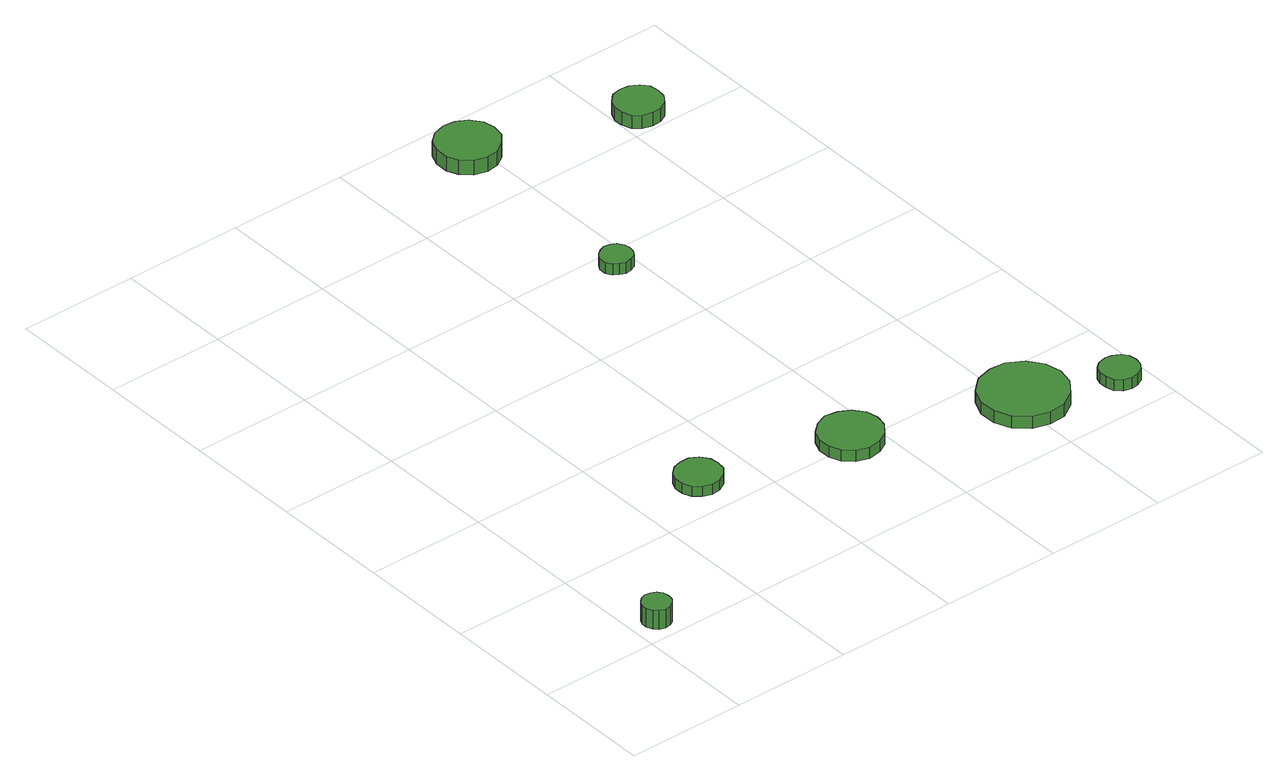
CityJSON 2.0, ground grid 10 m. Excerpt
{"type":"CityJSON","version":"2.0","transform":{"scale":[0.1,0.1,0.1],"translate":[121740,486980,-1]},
"CityObjects":{
"tree1":{"type":"SolitaryVegetationObject","attributes":{"function":"something"},"geometry":[{"type":"MultiSurface","lod":"1","boundaries":[[[0,1,2,3,4,5,6,7,8,9,10,11,12,13,14]],[[15,16,17,18,19,20,21,22,23,24,25,26,27,28,29]],[[0,29,28,1]],[[1,28,27,2]],[[2,27,26,3]],[[3,26,25,4]],[[4,25,24,5]],[[5,24,23,6]],[[6,23,22,7]],[[7,22,21,8]],[[8,21,20,9]],[[9,20,19,10]],[[10,19,18,11]],[[11,18,17,12]],[[12,17,16,13]],[[13,16,15,14]],[[14,15,29,0]]]}]},
"tree2":{"type":"SolitaryVegetationObject","attributes":{"function":"something"},"geometry":[{"type":"MultiSurface","lod":"1","boundaries":[[[30,31,32,33,34,35,36,37,38,39,40,41,42,43,44]],[[45,46,47,48,49,50,51,52,53,54,55,56,57,58,59]],[[30,59,58,31]],[[31,58,57,32]],[[32,57,56,33]],[[33,56,55,34]],[[34,55,54,35]],[[35,54,53,36]],[[36,53,52,37]],[[37,52,51,38]],[[38,51,50,39]],[[39,50,49,40]],[[40,49,48,41]],[[41,48,47,42]],[[42,47,46,43]],[[43,46,45,44]],[[44,45,59,30]]]}]},
"tree3":{"type":"SolitaryVegetationObject","attributes":{"function":"something"},"geometry":[{"type":"MultiSurface","lod":"1","boundaries":[[[60,61,62,63,64,65,66,67,68,69,70,71,72,73,74]],[[75,76,77,78,79,80,81,82,83,84,85,86,87,88,89]],[[60,89,88,61]],[[61,88,87,62]],[[62,87,86,63]],[[63,86,85,64]],[[64,85,84,65]],[[65,84,83,66]],[[66,83,82,67]],[[67,82,81,68]],[[68,81,80,69]],[[69,80,79,70]],[[70,79,78,71]],[[71,78,77,72]],[[72,77,76,73]],[[73,76,75,74]],[[74,75,89,60]]]}]},
"tree4":{"type":"SolitaryVegetationObject","attributes":{"function":"something"},"geometry":[{"type":"MultiSurface","lod":"1","boundaries":[[[90,91,92,93,94,95,96,97,98,99,100,101,102,103,104]],[[105,106,107,108,109,110,111,112,113,114,115,116,117,118,119]],[[90,119,118,91]],[[91,118,117,92]],[[92,117,116,93]],[[93,116,115,94]],[[94,115,114,95]],[[95,114,113,96]],[[96,113,112,97]],[[97,112,111,98]],[[98,111,110,99]],[[99,110,109,100]],[[100,109,108,101]],[[101,108,107,102]],[[102,107,106,103]],[[103,106,105,104]],[[104,105,119,90]]]}]},
"tree5":{"type":"SolitaryVegetationObject","attributes":{"function":"something"},"geometry":[{"type":"MultiSurface","lod":"1","boundaries":[[[120,121,122,123,124,125,126,127,128,129,130,131,132,133,134]],[[135,136,137,138,139,140,141,142,143,144,145,146,147,148,149]],[[120,149,148,121]],[[121,148,147,122]],[[122,147,146,123]],[[123,146,145,124]],[[124,145,144,125]],[[125,144,143,126]],[[126,143,142,127]],[[127,142,141,128]],[[128,141,140,129]],[[129,140,139,130]],[[130,139,138,131]],[[131,138,137,132]],[[132,137,136,133]],[[133,136,135,134]],[[134,135,149,120]]]}]},
"tree6":{"type":"SolitaryVegetationObject","attributes":{"function":"something"},"geometry":[{"type":"MultiSurface","lod":"1","boundaries":[[[150,151,152,153,154,155,156,157,158,159,160,161,162,163,164]],[[165,166,167,168,169,170,171,172,173,174,175,176,177,178,179]],[[150,179,178,151]],[[151,178,177,152]],[[152,177,176,153]],[[153,176,175,154]],[[154,175,174,155]],[[155,174,173,156]],[[156,173,172,157]],[[157,172,171,158]],[[158,171,170,159]],[[159,170,169,160]],[[160,169,168,161]],[[161,168,167,162]],[[162,167,166,163]],[[163,166,165,164]],[[164,165,179,150]]]}]},
"tree7":{"type":"SolitaryVegetationObject","attributes":{"function":"something"},"geometry":[{"type":"MultiSurface","lod":"1","boundaries":[[[180,181,182,183,184,185,186,187,188,189,190,191,192,193,194]],[[195,196,197,198,199,200,201,202,203,204,205,206,207,208,209]],[[180,209,208,181]],[[181,208,207,182]],[[182,207,206,183]],[[183,206,205,184]],[[184,205,204,185]],[[185,204,203,186]],[[186,203,202,187]],[[187,202,201,188]],[[188,201,200,189]],[[189,200,199,190]],[[190,199,198,191]],[[191,198,197,192]],[[192,197,196,193]],[[193,196,195,194]],[[194,195,209,180]]]}]},
"tree8":{"type":"SolitaryVegetationObject","attributes":{"function":"something"},"geometry":[{"type":"MultiSurface","lod":"1","boundaries":[[[210,211,212,213,214,215,216,217,218,219,220,221,222,223,224]],[[225,226,227,228,229,230,231,232,233,234,235,236,237,238,239]],[[210,239,238,211]],[[211,238,237,212]],[[212,237,236,213]],[[213,236,235,214]],[[214,235,234,215]],[[215,234,233,216]],[[216,233,232,217]],[[217,232,231,218]],[[218,231,230,219]],[[219,230,229,220]],[[220,229,228,221]],[[221,228,227,222]],[[222,227,226,223]],[[223,226,225,224]],[[224,225,239,210]]]}]}
},
"vertices":[
[33,20,22],[32,25,22],[29,29,22],[25,31,22],[20,32,22],[15,30,22],[12,27,22],[10,23,22],[10,18,22],[12,13,22],[15,10,22],[20,8,22],[25,9,22],[29,11,22],[32,15,22],[32,15,5],[29,11,5],[25,9,5],[20,8,5],[15,10,5],[12,13,5],[10,18,5],[10,23,5],[12,27,5],[15,30,5],[20,32,5],[25,31,5],[29,29,5],[32,25,5],[33,20,5],
[175,135,14],[174,142,14],[169,149,14],[162,153,14],[154,153,14],[147,151,14],[141,146,14],[138,139,14],[138,131,14],[141,124,14],[147,119,14],[154,116,14],[162,117,14],[169,121,14],[174,127,14],[174,127,5],[169,121,5],[162,117,5],[154,116,5],[147,119,5],[141,124,5],[138,131,5],[138,139,5],[141,146,5],[147,151,5],[154,153,5],[162,153,5],[169,149,5],[174,142,5],[175,135,5],
[302,104,14],[300,114,14],[293,123,14],[284,128,14],[273,130,14],[263,126,14],[255,119,14],[251,109,14],[251,99,14],[255,89,14],[263,82,14],[273,78,14],[284,80,14],[293,85,14],[300,94,14],[300,94,4],[293,85,4],[284,80,4],[273,78,4],[263,82,4],[255,89,4],[251,99,4],[251,109,4],[255,119,4],[263,126,4],[273,130,4],[284,128,4],[293,123,4],[300,114,4],[302,104,4],
[295,381,18],[294,386,18],[291,391,18],[286,393,18],[281,394,18],[276,392,18],[272,389,18],[269,384,18],[269,378,18],[272,373,18],[276,370,18],[281,368,18],[286,369,18],[291,371,18],[294,376,18],[294,376,8],[291,371,8],[286,369,8],[281,368,8],[276,370,8],[272,373,8],[269,378,8],[269,384,8],[272,389,8],[276,392,8],[281,394,8],[286,393,8],[291,391,8],[294,386,8],[295,381,8],
[442,62,15],[439,76,15],[430,88,15],[417,96,15],[403,97,15],[389,93,15],[378,83,15],[372,69,15],[372,55,15],[378,41,15],[389,31,15],[403,27,15],[417,28,15],[430,36,15],[439,48,15],[439,48,4],[430,36,4],[417,28,4],[403,27,4],[389,31,4],[378,41,4],[372,55,4],[372,69,4],[378,83,4],[389,93,4],[403,97,4],[417,96,4],[430,88,4],[439,76,4],[442,62,4],
[311,556,23],[309,566,23],[302,575,23],[293,580,23],[283,581,23],[272,578,23],[264,571,23],[260,561,23],[260,550,23],[264,541,23],[272,533,23],[283,530,23],[293,531,23],[302,537,23],[309,545,23],[309,545,10],[302,537,10],[293,531,10],[283,530,10],[272,533,10],[264,541,10],[260,550,10],[260,561,10],[264,571,10],[272,578,10],[283,581,10],[293,580,10],[302,575,10],[309,566,10],[311,556,10],
[495,39,14],[494,46,14],[490,51,14],[484,54,14],[478,55,14],[471,53,14],[466,49,14],[464,43,14],[464,36,14],[466,30,14],[471,25,14],[478,23,14],[484,24,14],[490,27,14],[494,33,14],[494,33,4],[490,27,4],[484,24,4],[478,23,4],[471,25,4],[466,30,4],[464,36,4],[464,43,4],[466,49,4],[471,53,4],[478,55,4],[484,54,4],[490,51,4],[494,46,4],[495,39,4],
[434,516,22],[433,524,22],[428,530,22],[421,534,22],[413,535,22],[405,533,22],[399,527,22],[396,520,22],[396,512,22],[399,504,22],[405,499,22],[413,497,22],[421,497,22],[428,501,22],[433,508,22],[433,508,10],[428,501,10],[421,497,10],[413,497,10],[405,499,10],[399,504,10],[396,512,10],[396,520,10],[399,527,10],[405,533,10],[413,535,10],[421,534,10],[428,530,10],[433,524,10],[434,516,10]
]}
